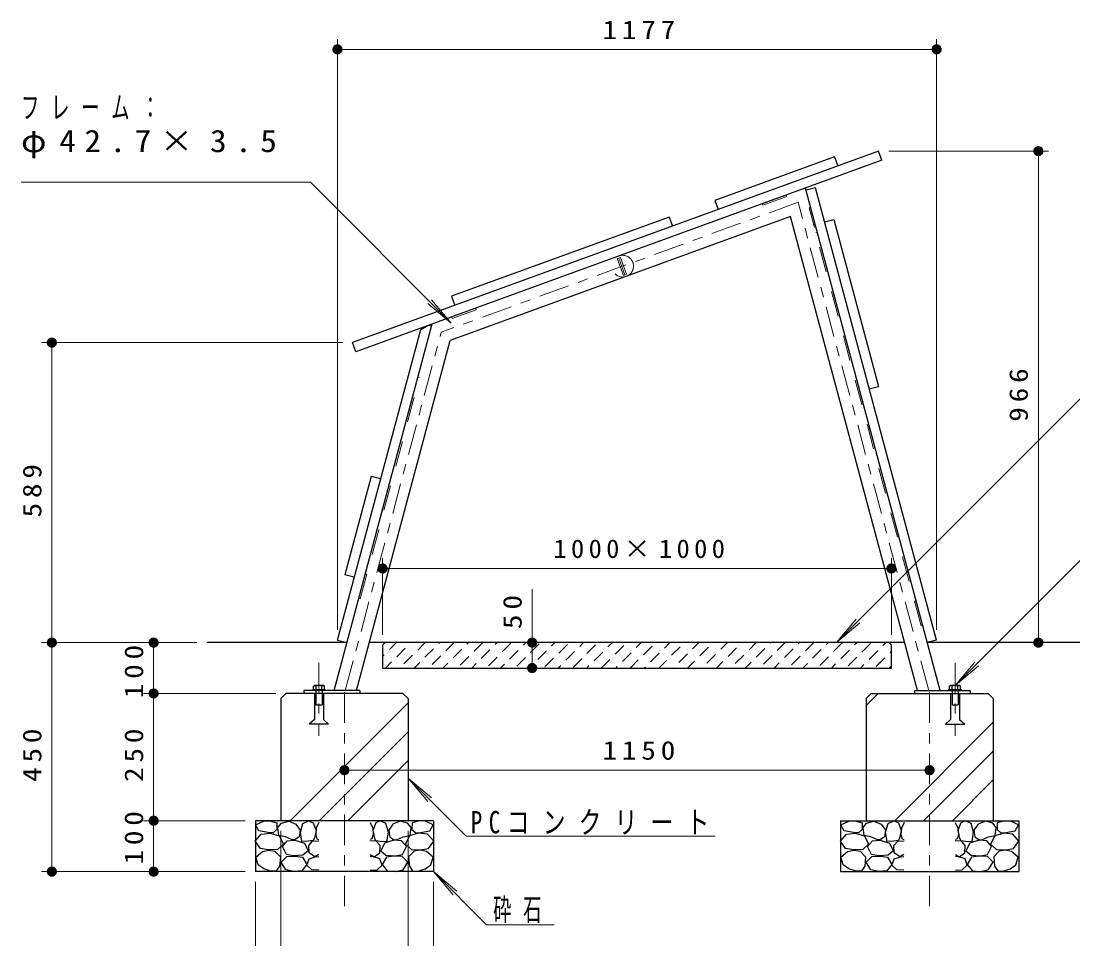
# Model space of a CAD drawing. Units: millimetres on the paper, scale 1:20. Extents: x -385 to 0, y 0 to 267.
# Drawn here: x -247.7 to -144.3, y 50 to 140.2 of the extents above; entities that cross this region are included whole.
import ezdxf

# ---------------------------------------------------------------- set-up
doc = ezdxf.new("R2010")
doc.units = ezdxf.units.MM
doc.linetypes.add('USER1', pattern=[4.5, 2.5, -2])
doc.linetypes.add('USER2', pattern=[6, 3, -1, 1, -1])
doc.layers.add('LY_1', color=7, linetype='Continuous', lineweight=13)
doc.styles.add('ＭＳ ゴシック', font='')
doc.styles.get('ＭＳ ゴシック').set_extended_font_data('MS Gothic')

# ---------------------------------------------------------------- blocks, each defined once
blk = doc.blocks.new('filled_dot')
at = {"color": 0, "linetype": 'Continuous', "lineweight": -2, "const_width": 1.25}
blk.add_lwpolyline([(-0.625, 0, 1), (0.625, 0, 1)], format="xyb", close=True, dxfattribs=at)

msp = doc.modelspace()

# ---------------------------------------------------------------- linework, layer by layer
at = {"layer": 'LY_1'}
for p, q in [((-216.592, 80.363), (-216.592, 138.4)), ((-157.726, 80.363), (-157.726, 138.4)), ((-216.592, 137.4), (-157.726, 137.4)), ((-162.42, 127.4), (-146.726, 127.4)), ((-147.726, 127.4), (-147.726, 79.117)), ((-247.685, 124.352), (-219.258, 124.352)), ((-219.258, 124.352), (-205.411, 110.505)), ((-205.411, 110.505), (-207.339, 112.803)), ((-205.411, 110.505), (-207.709, 112.434)), ((-216.104, 108.589), (-245.659, 108.589)), ((-244.659, 79.117), (-244.659, 108.589)), ((-143.366, 103.315), (-167.564, 79.117)), ((-141.733, 89.067), (-155.909, 74.892)), ((-212.159, 79.867), (-212.159, 87.395)), ((-162.159, 79.867), (-162.159, 87.395)), ((-212.159, 86.395), (-162.159, 86.395)), ((-197.464, 84.361), (-197.464, 76.617)), ((-167.564, 79.117), (-165.636, 81.415)), ((-167.564, 79.117), (-165.266, 81.045)), ((-230.419, 79.117), (-245.659, 79.117)), ((-244.659, 56.617), (-244.659, 79.117)), ((-230.419, 79.117), (-235.659, 79.117)), ((-234.659, 74.117), (-234.659, 79.117)), ((-211.481, 78.432), (-210.797, 79.117)), ((-210.774, 77.725), (-209.926, 78.574)), ((-209.417, 79.083), (-209.383, 79.117)), ((-208.71, 78.376), (-207.969, 79.117)), ((-206.645, 79.026), (-206.554, 79.117)), ((-205.938, 78.319), (-205.14, 79.117)), ((-203.873, 78.97), (-203.726, 79.117)), ((-203.166, 78.263), (-202.317, 79.111)), ((-201.101, 78.913), (-200.898, 79.117)), ((-200.394, 78.206), (-199.546, 79.055)), ((-198.329, 78.857), (-198.069, 79.117)), ((-197.622, 78.149), (-196.774, 78.998)), ((-195.557, 78.8), (-195.241, 79.117)), ((-194.85, 78.093), (-194.002, 78.941)), ((-192.786, 78.743), (-192.412, 79.117)), ((-192.078, 78.036), (-191.23, 78.885)), ((-190.014, 78.687), (-189.584, 79.117)), ((-189.307, 77.98), (-188.458, 78.828)), ((-187.242, 78.63), (-186.755, 79.117)), ((-186.535, 77.923), (-185.686, 78.772)), ((-184.47, 78.574), (-183.927, 79.117)), ((-183.763, 77.867), (-182.914, 78.715)), ((-181.698, 78.517), (-181.099, 79.117)), ((-180.991, 77.81), (-180.143, 78.659)), ((-178.926, 78.461), (-178.27, 79.117)), ((-178.219, 77.753), (-177.371, 78.602)), ((-176.862, 79.111), (-176.856, 79.117)), ((-176.154, 78.404), (-175.442, 79.117)), ((-174.09, 79.055), (-174.027, 79.117)), ((-173.383, 78.347), (-172.613, 79.117)), ((-171.318, 78.998), (-171.199, 79.117)), ((-170.611, 78.291), (-169.785, 79.117)), ((-168.546, 78.941), (-168.371, 79.117)), ((-167.839, 78.234), (-166.99, 79.083)), ((-165.774, 78.885), (-165.542, 79.117)), ((-165.067, 78.178), (-164.218, 79.026)), ((-163.002, 78.828), (-162.714, 79.117)), ((-212.159, 77.755), (-211.991, 77.923)), ((-210.067, 77.018), (-209.219, 77.867)), ((-208.003, 77.669), (-207.154, 78.517)), ((-207.295, 76.962), (-206.447, 77.81)), ((-205.231, 77.612), (-204.382, 78.461)), ((-204.524, 76.905), (-203.675, 77.753)), ((-202.459, 77.555), (-201.61, 78.404)), ((-201.752, 76.848), (-200.903, 77.697)), ((-199.687, 77.499), (-198.838, 78.347)), ((-198.98, 76.792), (-198.131, 77.64)), ((-196.915, 77.442), (-196.067, 78.291)), ((-196.208, 76.735), (-195.359, 77.584)), ((-194.143, 77.386), (-193.295, 78.234)), ((-193.436, 76.679), (-192.588, 77.527)), ((-191.371, 77.329), (-190.523, 78.178)), ((-188.6, 77.273), (-187.751, 78.121)), ((-185.828, 77.216), (-184.979, 78.065)), ((-183.056, 77.159), (-182.207, 78.008)), ((-180.284, 77.103), (-179.435, 77.951)), ((-177.512, 77.046), (-176.664, 77.895)), ((-175.447, 77.697), (-174.599, 78.545)), ((-174.74, 76.99), (-173.892, 77.838)), ((-172.675, 77.64), (-171.827, 78.489)), ((-171.968, 76.933), (-171.12, 77.782)), ((-169.904, 77.584), (-169.055, 78.432)), ((-169.197, 76.877), (-168.348, 77.725)), ((-167.132, 77.527), (-166.283, 78.376)), ((-166.425, 76.82), (-165.576, 77.669)), ((-164.36, 77.471), (-163.511, 78.319)), ((-163.653, 76.764), (-162.804, 77.612)), ((-162.295, 78.121), (-162.159, 78.258)), ((-211.883, 76.617), (-211.284, 77.216)), ((-209.054, 76.617), (-208.512, 77.159)), ((-206.226, 76.617), (-205.74, 77.103)), ((-203.398, 76.617), (-202.968, 77.046)), ((-200.569, 76.617), (-200.196, 76.99)), ((-197.741, 76.617), (-197.424, 76.933)), ((-194.912, 76.617), (-194.652, 76.877)), ((-192.084, 76.617), (-191.88, 76.82)), ((-190.664, 76.622), (-189.816, 77.471)), ((-189.255, 76.617), (-189.109, 76.764)), ((-187.841, 76.617), (-187.044, 77.414)), ((-186.427, 76.617), (-186.337, 76.707)), ((-185.013, 76.617), (-184.272, 77.357)), ((-183.599, 76.617), (-183.565, 76.65)), ((-182.184, 76.617), (-181.5, 77.301)), ((-179.356, 76.617), (-178.728, 77.244)), ((-176.527, 76.617), (-175.956, 77.188)), ((-173.699, 76.617), (-173.185, 77.131)), ((-170.871, 76.617), (-170.413, 77.075)), ((-168.042, 76.617), (-167.641, 77.018)), ((-165.214, 76.617), (-164.869, 76.962)), ((-162.385, 76.617), (-162.159, 76.844)), ((-155.909, 74.892), (-153.98, 77.19)), ((-155.909, 74.892), (-153.61, 76.82)), ((-222.659, 74.117), (-235.659, 74.117)), ((-234.659, 61.617), (-234.659, 74.117)), ((-164.659, 72.929), (-163.471, 74.117)), ((-221.226, 61.617), (-209.659, 73.184)), ((-218.398, 61.617), (-209.659, 70.356)), ((-161.829, 61.617), (-152.159, 71.287)), ((-159.001, 61.617), (-152.159, 68.459)), ((-215.569, 61.617), (-209.659, 67.527)), ((-158.409, 66.581), (-215.909, 66.581)), ((-209.659, 65.795), (-207.73, 63.497)), ((-209.659, 65.795), (-207.36, 63.866)), ((-203.955, 60.091), (-209.659, 65.795)), ((-156.172, 61.617), (-152.159, 65.63)), ((-225.659, 61.617), (-235.659, 61.617)), ((-234.659, 56.617), (-234.659, 61.617)), ((-222.159, 60.617), (-222.159, 45.617)), ((-209.659, 60.617), (-209.659, 45.617)), ((-203.955, 60.091), (-179.49, 60.091)), ((-233.159, 56.617), (-245.659, 56.617)), ((-225.659, 56.617), (-235.659, 56.617)), ((-207.159, 56.617), (-205.23, 54.319)), ((-207.159, 56.617), (-204.86, 54.688)), ((-201.943, 51.401), (-207.159, 56.617)), ((-224.659, 55.617), (-224.659, 35.617)), ((-207.159, 55.617), (-207.159, 35.617)), ((-201.943, 51.401), (-195.299, 51.401))]:
    msp.add_line(p, q, dxfattribs=at)
at = {"layer": 'LY_1', "lineweight": 25}
for p, q in [((-163.42, 127.4), (-215.104, 108.589)), ((-163.096, 126.507), (-163.42, 127.4)), ((-163.096, 126.507), (-214.779, 107.696)), ((-167.759, 126.832), (-179.506, 122.556)), ((-167.759, 126.832), (-167.434, 125.939)), ((-157.384, 74.417), (-170.609, 123.773)), ((-169.631, 123.795), (-170.549, 123.549)), ((-157.726, 79.363), (-169.631, 123.795)), ((-179.506, 122.556), (-179.181, 121.664)), ((-172.068, 120.969), (-205.511, 108.797)), ((-159.594, 74.417), (-172.068, 120.969)), ((-184.006, 120.918), (-205.382, 113.138)), ((-184.006, 120.918), (-183.681, 120.026)), ((-168.735, 120.452), (-167.818, 120.698)), ((-167.818, 120.698), (-163.418, 104.278)), ((-205.382, 113.138), (-205.057, 112.245)), ((-216.933, 74.417), (-207.285, 110.423)), ((-216.592, 79.363), (-208.413, 109.886)), ((-208.413, 109.886), (-207.678, 110.31)), ((-207.678, 110.31), (-207.34, 110.22)), ((-214.779, 107.696), (-215.104, 108.589)), ((-214.723, 74.417), (-205.511, 108.797)), ((-164.336, 104.032), (-163.418, 104.278)), ((-213.268, 95.436), (-215.857, 85.776)), ((-212.351, 95.19), (-213.268, 95.436)), ((-214.939, 85.53), (-215.857, 85.776)), ((-215.674, 79.117), (-229.419, 79.117)), ((-216.592, 79.363), (-215.674, 79.117)), ((-160.853, 79.117), (-213.464, 79.117)), ((-211.909, 79.117), (-212.159, 78.867)), ((-212.159, 78.867), (-212.159, 76.617)), ((-162.409, 79.117), (-162.159, 78.867)), ((-162.159, 76.617), (-162.159, 78.867)), ((-157.726, 79.363), (-158.643, 79.117)), ((-130.249, 79.117), (-158.643, 79.117)), ((-212.159, 76.617), (-162.159, 76.617)), ((-219.009, 74.417), (-219.009, 74.517)), ((-219.009, 74.517), (-217.809, 74.517)), ((-218.957, 74.835), (-218.859, 74.892)), ((-218.957, 74.517), (-218.957, 74.835)), ((-217.959, 74.892), (-218.859, 74.892)), ((-218.683, 74.517), (-218.683, 74.835)), ((-218.134, 74.517), (-218.134, 74.835)), ((-217.86, 74.835), (-217.959, 74.892)), ((-217.86, 74.517), (-217.86, 74.835)), ((-217.809, 74.517), (-217.809, 74.417)), ((-156.509, 74.417), (-156.509, 74.517)), ((-156.509, 74.517), (-155.309, 74.517)), ((-156.457, 74.835), (-156.359, 74.892)), ((-156.457, 74.517), (-156.457, 74.835)), ((-155.459, 74.892), (-156.359, 74.892)), ((-156.183, 74.517), (-156.183, 74.835)), ((-155.634, 74.517), (-155.634, 74.835)), ((-155.36, 74.835), (-155.459, 74.892)), ((-155.36, 74.517), (-155.36, 74.835)), ((-155.309, 74.517), (-155.309, 74.417)), ((-222.159, 73.617), (-221.659, 74.117)), ((-222.159, 73.617), (-222.159, 61.617)), ((-210.159, 74.117), (-221.659, 74.117)), ((-219.909, 74.417), (-219.909, 74.117)), ((-214.409, 74.417), (-219.909, 74.417)), ((-218.859, 74.117), (-218.859, 71.567)), ((-218.709, 74.417), (-218.709, 73.017)), ((-218.109, 74.417), (-218.109, 73.017)), ((-217.959, 74.117), (-217.959, 71.567)), ((-214.409, 74.417), (-214.409, 74.117)), ((-209.659, 73.617), (-210.159, 74.117)), ((-209.659, 73.617), (-209.659, 61.617)), ((-164.659, 73.617), (-164.159, 74.117)), ((-164.659, 73.617), (-164.659, 61.617)), ((-164.159, 74.117), (-152.659, 74.117)), ((-159.909, 74.417), (-154.409, 74.417)), ((-159.909, 74.417), (-159.909, 74.117)), ((-156.359, 74.117), (-156.359, 71.567)), ((-156.209, 74.417), (-156.209, 73.017)), ((-155.609, 74.417), (-155.609, 73.017)), ((-155.459, 74.117), (-155.459, 71.567)), ((-154.409, 74.417), (-154.409, 74.117)), ((-152.659, 74.117), (-152.159, 73.617)), ((-152.159, 73.617), (-152.159, 61.617)), ((-218.709, 73.017), (-218.109, 73.017)), ((-156.209, 73.017), (-155.609, 73.017)), ((-218.859, 71.567), (-219.359, 71.117)), ((-217.458, 71.117), (-217.958, 71.567)), ((-156.859, 71.117), (-156.359, 71.567)), ((-155.459, 71.567), (-154.959, 71.117)), ((-217.458, 71.117), (-219.358, 71.117)), ((-156.859, 71.117), (-154.959, 71.117)), ((-207.159, 61.617), (-224.659, 61.617)), ((-224.659, 61.617), (-224.659, 56.617)), ((-207.159, 61.617), (-207.159, 56.617)), ((-167.159, 61.617), (-167.159, 56.617)), ((-167.159, 61.617), (-149.659, 61.617)), ((-149.659, 61.617), (-149.659, 56.617)), ((-207.159, 56.617), (-224.659, 56.617)), ((-167.159, 56.617), (-149.659, 56.617))]:
    msp.add_line(p, q, dxfattribs=at)
at = {"layer": 'LY_1', "linetype": 'USER1'}
for p, q in [((-172.492, 123.087), (-174.842, 122.232)), ((-172.438, 122.937), (-172.492, 123.087)), ((-174.787, 122.082), (-174.842, 122.232)), ((-172.438, 122.937), (-174.787, 122.082)), ((-170.096, 121.859), (-170.25, 121.818)), ((-159.251, 80.766), (-170.25, 121.818)), ((-169.449, 119.444), (-169.603, 119.403)), ((-188.946, 116.893), (-189.097, 116.839)), ((-189.097, 116.839), (-188.498, 115.194)), ((-188.946, 116.893), (-188.796, 116.948)), ((-188.348, 115.249), (-188.946, 116.893)), ((-188.796, 116.948), (-188.198, 115.304)), ((-188.498, 115.194), (-188.348, 115.249)), ((-188.198, 115.304), (-188.348, 115.249)), ((-203.032, 111.971), (-205.382, 111.116)), ((-202.978, 111.821), (-205.327, 110.966)), ((-202.978, 111.821), (-203.032, 111.971)), ((-205.327, 110.966), (-205.382, 111.116)), ((-214.355, 83.422), (-208.531, 105.155)), ((-208.686, 105.197), (-208.531, 105.155)), ((-209.333, 102.782), (-209.178, 102.741)), ((-164.92, 102.54), (-165.074, 102.499)), ((-164.272, 100.126), (-164.427, 100.084)), ((-213.708, 85.837), (-213.862, 85.878)), ((-214.355, 83.422), (-214.509, 83.463)), ((-159.743, 83.222), (-159.898, 83.181)), ((-159.096, 80.807), (-159.251, 80.766))]:
    msp.add_line(p, q, dxfattribs=at)
at = {"layer": 'LY_1', "linetype": 'USER2'}
for p, q in [((-171.338, 122.371), (-206.398, 109.61)), ((-158.489, 74.417), (-171.338, 122.371)), ((-215.828, 74.417), (-206.398, 109.61)), ((-218.409, 77.138), (-218.409, 69.95)), ((-155.909, 77.138), (-155.909, 69.95)), ((-215.909, 53.217), (-215.909, 74.845)), ((-158.409, 53.217), (-158.409, 74.845))]:
    msp.add_line(p, q, dxfattribs=at)
at = {"layer": 'LY_1', "lineweight": 25}
for points in [[(-223.392, 60.442), (-224.309, 60.615), (-224.643, 61.21), (-223.863, 61.569), (-223.255, 61.607), (-222.549, 61.408), (-222.537, 60.752), (-222.909, 60.43)], [(-221.1, 59.785), (-221.694, 60.021), (-222.351, 60.169), (-222.45, 60.962), (-222.103, 61.384), (-221.385, 61.582), (-220.678, 61.284), (-220.257, 60.69), (-220.356, 60.046), (-220.778, 59.748)], [(-218.969, 59.661), (-219.427, 59.612), (-220.084, 59.587), (-220.232, 60.504), (-219.985, 61.334), (-219.427, 61.607), (-218.981, 61.421), (-218.696, 60.665), (-218.857, 59.909)], [(-212.848, 59.661), (-212.39, 59.612), (-211.733, 59.587), (-211.585, 60.504), (-211.832, 61.334), (-212.39, 61.607), (-212.836, 61.421), (-213.121, 60.665), (-212.96, 59.909)], [(-210.717, 59.785), (-210.123, 60.021), (-209.466, 60.169), (-209.367, 60.962), (-209.714, 61.384), (-210.432, 61.582), (-211.139, 61.284), (-211.56, 60.69), (-211.461, 60.046), (-211.04, 59.748)], [(-208.425, 60.442), (-207.509, 60.615), (-207.174, 61.21), (-207.955, 61.569), (-208.562, 61.607), (-209.268, 61.408), (-209.28, 60.752), (-208.909, 60.43)], [(-165.892, 60.442), (-166.809, 60.615), (-167.143, 61.21), (-166.363, 61.569), (-165.755, 61.607), (-165.049, 61.408), (-165.037, 60.752), (-165.409, 60.43)], [(-163.6, 59.785), (-164.194, 60.021), (-164.851, 60.169), (-164.95, 60.962), (-164.603, 61.384), (-163.885, 61.582), (-163.178, 61.284), (-162.757, 60.69), (-162.856, 60.046), (-163.278, 59.748)], [(-161.469, 59.661), (-161.927, 59.612), (-162.584, 59.587), (-162.732, 60.504), (-162.485, 61.334), (-161.927, 61.607), (-161.481, 61.421), (-161.196, 60.665), (-161.357, 59.909)], [(-155.348, 59.661), (-154.89, 59.612), (-154.233, 59.587), (-154.085, 60.504), (-154.332, 61.334), (-154.89, 61.607), (-155.336, 61.421), (-155.621, 60.665), (-155.46, 59.909)], [(-153.217, 59.785), (-152.623, 60.021), (-151.966, 60.169), (-151.867, 60.962), (-152.214, 61.384), (-152.932, 61.582), (-153.639, 61.284), (-154.06, 60.69), (-153.961, 60.046), (-153.54, 59.748)], [(-150.925, 60.442), (-150.009, 60.615), (-149.674, 61.21), (-150.455, 61.569), (-151.062, 61.607), (-151.768, 61.408), (-151.78, 60.752), (-151.409, 60.43)], [(-223.392, 58.769), (-224.16, 58.881), (-224.68, 59.6), (-224.086, 60.281), (-223.194, 60.405), (-222.314, 60.12), (-221.905, 59.315), (-222.487, 58.794)], [(-208.425, 58.769), (-207.657, 58.881), (-207.137, 59.6), (-207.732, 60.281), (-208.624, 60.405), (-209.503, 60.12), (-209.912, 59.315), (-209.33, 58.794)], [(-165.892, 58.769), (-166.66, 58.881), (-167.18, 59.6), (-166.586, 60.281), (-165.694, 60.405), (-164.814, 60.12), (-164.405, 59.315), (-164.987, 58.794)], [(-150.925, 58.769), (-150.157, 58.881), (-149.637, 59.6), (-150.232, 60.281), (-151.124, 60.405), (-152.003, 60.12), (-152.412, 59.315), (-151.83, 58.794)], [(-220.926, 58.175), (-221.608, 58.299), (-222.004, 59.079), (-221.521, 59.624), (-220.778, 59.699), (-219.848, 59.414), (-219.477, 58.646), (-219.985, 58.237)], [(-210.891, 58.175), (-210.209, 58.299), (-209.813, 59.079), (-210.296, 59.624), (-211.04, 59.699), (-211.969, 59.414), (-212.34, 58.646), (-211.832, 58.237)], [(-163.426, 58.175), (-164.108, 58.299), (-164.504, 59.079), (-164.021, 59.624), (-163.278, 59.699), (-162.348, 59.414), (-161.977, 58.646), (-162.485, 58.237)], [(-153.391, 58.175), (-152.709, 58.299), (-152.313, 59.079), (-152.796, 59.624), (-153.54, 59.699), (-154.469, 59.414), (-154.84, 58.646), (-154.332, 58.237)], [(-223.132, 56.651), (-223.838, 56.874), (-224.395, 57.27), (-224.618, 58.051), (-223.962, 58.584), (-223.337, 58.729), (-222.747, 58.621), (-222.202, 58.063), (-222.289, 57.146), (-222.611, 56.7)], [(-220.889, 56.638), (-221.67, 56.799), (-222.14, 57.555), (-221.583, 58.088), (-220.716, 58.137), (-220.034, 58.05), (-219.613, 57.319), (-220.109, 56.7)], [(-210.928, 56.638), (-210.147, 56.799), (-209.677, 57.555), (-210.234, 58.088), (-211.101, 58.137), (-211.783, 58.05), (-212.204, 57.319), (-211.709, 56.7)], [(-208.686, 56.651), (-207.979, 56.874), (-207.422, 57.27), (-207.199, 58.051), (-207.855, 58.584), (-208.48, 58.729), (-209.07, 58.621), (-209.615, 58.063), (-209.528, 57.146), (-209.206, 56.7)], [(-165.632, 56.651), (-166.338, 56.874), (-166.895, 57.27), (-167.118, 58.051), (-166.462, 58.584), (-165.837, 58.729), (-165.247, 58.621), (-164.702, 58.063), (-164.789, 57.146), (-165.111, 56.7)], [(-163.389, 56.638), (-164.17, 56.799), (-164.64, 57.555), (-164.083, 58.088), (-163.216, 58.137), (-162.534, 58.05), (-162.113, 57.319), (-162.609, 56.7)], [(-153.428, 56.638), (-152.647, 56.799), (-152.177, 57.555), (-152.734, 58.088), (-153.601, 58.137), (-154.283, 58.05), (-154.704, 57.319), (-154.209, 56.7)], [(-151.186, 56.651), (-150.479, 56.874), (-149.922, 57.27), (-149.699, 58.051), (-150.355, 58.584), (-150.98, 58.729), (-151.57, 58.621), (-152.115, 58.063), (-152.028, 57.146), (-151.706, 56.7)]]:
    msp.add_lwpolyline(points, close=True, dxfattribs=at)
for points in [[(-218.424, 61.446), (-218.684, 60.876), (-218.733, 60.219), (-218.609, 59.835), (-218.448, 59.773)], [(-213.394, 61.446), (-213.133, 60.876), (-213.084, 60.219), (-213.208, 59.835), (-213.369, 59.773)], [(-160.924, 61.446), (-161.184, 60.876), (-161.233, 60.219), (-161.109, 59.835), (-160.948, 59.773)], [(-155.894, 61.446), (-155.633, 60.876), (-155.584, 60.219), (-155.708, 59.835), (-155.869, 59.773)], [(-218.436, 58.311), (-218.82, 58.076), (-219.378, 58.472), (-219.415, 59.178), (-219.031, 59.612), (-218.411, 59.649)], [(-213.381, 58.311), (-212.997, 58.076), (-212.44, 58.472), (-212.402, 59.178), (-212.786, 59.612), (-213.406, 59.649)], [(-160.936, 58.311), (-161.32, 58.076), (-161.878, 58.472), (-161.915, 59.178), (-161.531, 59.612), (-160.911, 59.649)], [(-155.881, 58.311), (-155.497, 58.076), (-154.94, 58.472), (-154.902, 59.178), (-155.286, 59.612), (-155.906, 59.649)], [(-218.436, 56.75), (-219.117, 56.775), (-219.613, 57.246), (-219.39, 57.865), (-218.771, 58.076), (-218.436, 58.113)], [(-213.381, 56.75), (-212.7, 56.775), (-212.204, 57.246), (-212.427, 57.865), (-213.047, 58.076), (-213.381, 58.113)], [(-160.936, 56.75), (-161.617, 56.775), (-162.113, 57.246), (-161.89, 57.865), (-161.271, 58.076), (-160.936, 58.113)], [(-155.881, 56.75), (-155.2, 56.775), (-154.704, 57.246), (-154.927, 57.865), (-155.547, 58.076), (-155.881, 58.113)]]:
    msp.add_lwpolyline(points, dxfattribs=at)
at = {"layer": 'LY_1', "linetype": 'USER1'}
msp.add_circle((-188.572, 116.098), 1.067, dxfattribs=at)
at = {"layer": 'LY_1', "lineweight": 25}
for centre, radius, start, end in [((-218.82, 74.597), 0.274, 60.00001, 119.99999), ((-218.409, 74.202), 0.69, 66.57346, 113.42654), ((-217.997, 74.597), 0.274, 60.00001, 119.99999), ((-156.32, 74.597), 0.274, 60.00001, 119.99999), ((-155.909, 74.202), 0.69, 66.57346, 113.42654), ((-155.497, 74.597), 0.274, 60.00001, 119.99999)]:
    msp.add_arc(centre, radius, start, end, dxfattribs=at)

# ---------------------------------------------------------------- block references
at = {"layer": 'LY_1', "xscale": 0.4, "yscale": 0.4}
for p in [(-216.592, 137.4), (-212.159, 86.395), (-215.909, 66.581)]:
    msp.add_blockref('filled_dot', p, dxfattribs=at)
for p, rotation in [((-157.726, 137.4), 180), ((-147.726, 127.4), 270), ((-244.659, 108.589), 270), ((-162.159, 86.395), 180), ((-244.659, 79.117), 270), ((-244.659, 79.117), 90), ((-234.659, 79.117), 270), ((-197.464, 79.117), 270), ((-147.726, 79.117), 90), ((-197.464, 76.617), 90), ((-234.659, 74.117), 270), ((-234.659, 74.117), 90), ((-158.409, 66.581), 180), ((-234.659, 61.617), 270), ((-234.659, 61.617), 90), ((-244.659, 56.617), 90), ((-234.659, 56.617), 90)]:
    msp.add_blockref('filled_dot', p, dxfattribs=dict(at, rotation=rotation))

# ---------------------------------------------------------------- texts
at = {"layer": 'LY_1', "style": 'ＭＳ ゴシック'}
for s, insert, char_height, attachment_point in [('\\T1.33;\\W1.15;1177', (-186.738, 138.4), 1.833, 8), ('\\T1.64;\\W0.6;フレーム：', (-247.685, 132.802), 2.199, 1), ('\\T1.5;\\W1.1;φ42.7×3.5', (-247.685, 129.502), 2.199, 1), ('\\T1.32;\\W1.05;1000×1000', (-186.739, 87.395), 1.833, 8), ('\\T1.33;\\W1.15;1150', (-186.738, 67.581), 1.833, 8), ('\\T1.57;\\W0.75;PCコンクリート', (-203.49, 60.241), 2.199, 7), ('\\T1.64;\\W0.6;砕石', (-201.299, 51.551), 2.199, 7)]:
    msp.add_mtext(s, dxfattribs=dict(at, insert=insert, char_height=char_height, attachment_point=attachment_point))
at = {"layer": 'LY_1', "char_height": 1.833, "attachment_point": 8, "rotation": 90, "style": 'ＭＳ ゴシック'}
for s, insert in [('\\T1.33;\\W1.15;966', (-148.726, 103.675)), ('\\T1.33;\\W1.15;589', (-245.659, 94.269)), ('\\T1.34;\\W1.15;50', (-198.464, 82.361)), ('\\T1.33;\\W1.15;100', (-235.659, 76.506)), ('\\T1.33;\\W1.15;450', (-245.659, 68.282)), ('\\T1.33;\\W1.15;250', (-235.659, 68.282)), ('\\T1.33;\\W1.15;100', (-235.659, 60.17))]:
    msp.add_mtext(s, dxfattribs=dict(at, insert=insert))

doc.saveas('drawing.dxf')
